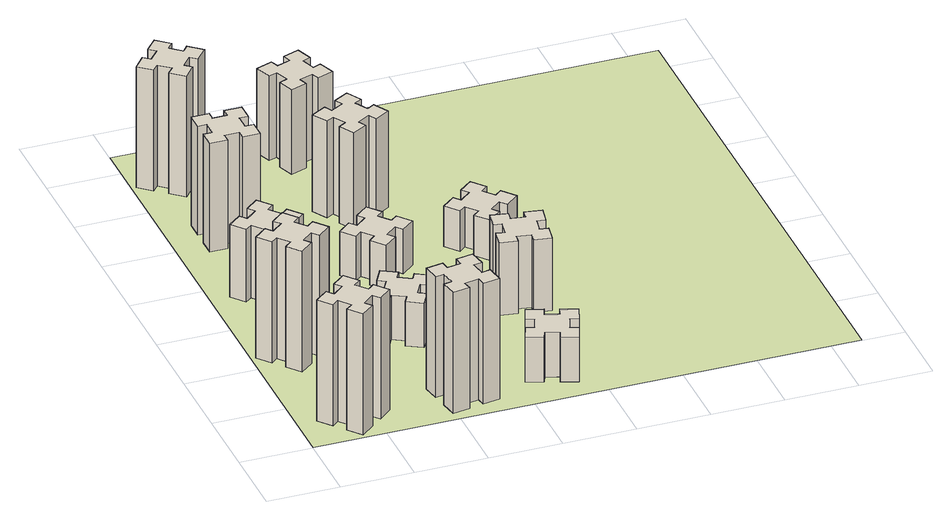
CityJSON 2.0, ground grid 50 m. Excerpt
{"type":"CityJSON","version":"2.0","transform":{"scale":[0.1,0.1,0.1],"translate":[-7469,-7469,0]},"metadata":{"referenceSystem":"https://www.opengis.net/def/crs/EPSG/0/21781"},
"CityObjects":{
"building1":{"type":"Building","attributes":{"class":"1000","function":"1000","usage":"1000","yearOfConstruction":2016,"roofType":"1000","measuredHeight":90,"storeysAboveGround":30,"storeysBelowGround":0},"geometry":[{"type":"Solid","lod":"1","boundaries":[[[[0,1,2,3,4,5,6,7,8,9,10,11,12,13,14,15,16,17,18,19]],[[17,16,20,21]],[[16,15,22,20]],[[15,14,23,22]],[[14,13,24,23]],[[13,12,25,24]],[[12,11,26,25]],[[11,10,27,26]],[[10,9,28,27]],[[9,8,29,28]],[[8,7,30,29]],[[7,6,31,30]],[[6,5,32,31]],[[5,4,33,32]],[[4,3,34,33]],[[3,2,35,34]],[[2,1,36,35]],[[1,0,37,36]],[[0,19,38,37]],[[19,18,39,38]],[[18,17,21,39]],[[24,25,26,27,28,29,30,31,32,33,34,35,36,37,38,39,21,20,22,23]]]]}]},
"building2":{"type":"Building","attributes":{"class":"1000","function":"1000","usage":"1000","yearOfConstruction":2016,"roofType":"1000","measuredHeight":90,"storeysAboveGround":30,"storeysBelowGround":0},"geometry":[{"type":"Solid","lod":"1","boundaries":[[[[40,41,42,43,44,45,46,47,48,49,50,51,52,53,54,55,56,57,58,59]],[[57,56,60,61]],[[56,55,62,60]],[[55,54,63,62]],[[54,53,64,63]],[[53,52,65,64]],[[52,51,66,65]],[[51,50,67,66]],[[50,49,68,67]],[[49,48,69,68]],[[48,47,70,69]],[[47,46,71,70]],[[46,45,72,71]],[[45,44,73,72]],[[44,43,74,73]],[[43,42,75,74]],[[42,41,76,75]],[[41,40,77,76]],[[40,59,78,77]],[[59,58,79,78]],[[58,57,61,79]],[[64,65,66,67,68,69,70,71,72,73,74,75,76,77,78,79,61,60,62,63]]]]}]},
"building3":{"type":"Building","attributes":{"class":"1000","function":"1000","usage":"1000","yearOfConstruction":2016,"roofType":"1000","measuredHeight":54,"storeysAboveGround":30,"storeysBelowGround":0},"geometry":[{"type":"Solid","lod":"1","boundaries":[[[[80,81,82,83,84,85,86,87,88,89,90,91,92,93,94,95,96,97,98,99]],[[97,96,100,101]],[[96,95,102,100]],[[95,94,103,102]],[[94,93,104,103]],[[93,92,105,104]],[[92,91,106,105]],[[91,90,107,106]],[[90,89,108,107]],[[89,88,109,108]],[[88,87,110,109]],[[87,86,111,110]],[[86,85,112,111]],[[85,84,113,112]],[[84,83,114,113]],[[83,82,115,114]],[[82,81,116,115]],[[81,80,117,116]],[[80,99,118,117]],[[99,98,119,118]],[[98,97,101,119]],[[104,105,106,107,108,109,110,111,112,113,114,115,116,117,118,119,101,100,102,103]]]]}]},
"building4":{"type":"Building","attributes":{"class":"1000","function":"1000","usage":"1000","yearOfConstruction":2016,"roofType":"1000","measuredHeight":81,"storeysAboveGround":30,"storeysBelowGround":0},"geometry":[{"type":"Solid","lod":"1","boundaries":[[[[120,121,122,123,124,125,126,127,128,129,130,131,132,133,134,135,136,137,138,139]],[[137,136,140,141]],[[136,135,142,140]],[[135,134,143,142]],[[134,133,144,143]],[[133,132,145,144]],[[132,131,146,145]],[[131,130,147,146]],[[130,129,148,147]],[[129,128,149,148]],[[128,127,150,149]],[[127,126,151,150]],[[126,125,152,151]],[[125,124,153,152]],[[124,123,154,153]],[[123,122,155,154]],[[122,121,156,155]],[[121,120,157,156]],[[120,139,158,157]],[[139,138,159,158]],[[138,137,141,159]],[[144,145,146,147,148,149,150,151,152,153,154,155,156,157,158,159,141,140,142,143]]]]}]},
"building5":{"type":"Building","attributes":{"class":"1000","function":"1000","usage":"1000","yearOfConstruction":2016,"roofType":"1000","measuredHeight":90,"storeysAboveGround":30,"storeysBelowGround":0},"geometry":[{"type":"Solid","lod":"1","boundaries":[[[[160,161,162,163,164,165,166,167,168,169,170,171,172,173,174,175,176,177,178,179]],[[177,176,180,181]],[[176,175,182,180]],[[175,174,183,182]],[[174,173,184,183]],[[173,172,185,184]],[[172,171,186,185]],[[171,170,187,186]],[[170,169,188,187]],[[169,168,189,188]],[[168,167,190,189]],[[167,166,191,190]],[[166,165,192,191]],[[165,164,193,192]],[[164,163,194,193]],[[163,162,195,194]],[[162,161,196,195]],[[161,160,197,196]],[[160,179,198,197]],[[179,178,199,198]],[[178,177,181,199]],[[184,185,186,187,188,189,190,191,192,193,194,195,196,197,198,199,181,180,182,183]]]]}]},
"building6":{"type":"Building","attributes":{"class":"1000","function":"1000","usage":"1000","yearOfConstruction":2016,"roofType":"1000","measuredHeight":90,"storeysAboveGround":30,"storeysBelowGround":0},"geometry":[{"type":"Solid","lod":"1","boundaries":[[[[200,201,202,203,204,205,206,207,208,209,210,211,212,213,214,215,216,217,218,219]],[[217,216,220,221]],[[216,215,222,220]],[[215,214,223,222]],[[214,213,224,223]],[[213,212,225,224]],[[212,211,226,225]],[[211,210,227,226]],[[210,209,228,227]],[[209,208,229,228]],[[208,207,230,229]],[[207,206,231,230]],[[206,205,232,231]],[[205,204,233,232]],[[204,203,234,233]],[[203,202,235,234]],[[202,201,236,235]],[[201,200,237,236]],[[200,219,238,237]],[[219,218,239,238]],[[218,217,221,239]],[[224,225,226,227,228,229,230,231,232,233,234,235,236,237,238,239,221,220,222,223]]]]}]},
"building7":{"type":"Building","attributes":{"class":"1000","function":"1000","usage":"1000","yearOfConstruction":2016,"roofType":"1000","measuredHeight":33,"storeysAboveGround":30,"storeysBelowGround":0},"geometry":[{"type":"Solid","lod":"1","boundaries":[[[[240,241,242,243,244,245,246,247,248,249,250,251,252,253,254,255,256,257,258,259]],[[257,256,260,261]],[[256,255,262,260]],[[255,254,263,262]],[[254,253,264,263]],[[253,252,265,264]],[[252,251,266,265]],[[251,250,267,266]],[[250,249,268,267]],[[249,248,269,268]],[[248,247,270,269]],[[247,246,271,270]],[[246,245,272,271]],[[245,244,273,272]],[[244,243,274,273]],[[243,242,275,274]],[[242,241,276,275]],[[241,240,277,276]],[[240,259,278,277]],[[259,258,279,278]],[[258,257,261,279]],[[264,265,266,267,268,269,270,271,272,273,274,275,276,277,278,279,261,260,262,263]]]]}]},
"building8":{"type":"Building","attributes":{"class":"1000","function":"1000","usage":"1000","yearOfConstruction":2016,"roofType":"1000","measuredHeight":33,"storeysAboveGround":30,"storeysBelowGround":0},"geometry":[{"type":"Solid","lod":"1","boundaries":[[[[280,281,282,283,284,285,286,287,288,289,290,291,292,293,294,295,296,297,298,299]],[[297,296,300,301]],[[296,295,302,300]],[[295,294,303,302]],[[294,293,304,303]],[[293,292,305,304]],[[292,291,306,305]],[[291,290,307,306]],[[290,289,308,307]],[[289,288,309,308]],[[288,287,310,309]],[[287,286,311,310]],[[286,285,312,311]],[[285,284,313,312]],[[284,283,314,313]],[[283,282,315,314]],[[282,281,316,315]],[[281,280,317,316]],[[280,299,318,317]],[[299,298,319,318]],[[298,297,301,319]],[[304,305,306,307,308,309,310,311,312,313,314,315,316,317,318,319,301,300,302,303]]]]}]},
"building9":{"type":"Building","attributes":{"class":"1000","function":"1000","usage":"1000","yearOfConstruction":2016,"roofType":"1000","measuredHeight":33,"storeysAboveGround":30,"storeysBelowGround":0},"geometry":[{"type":"Solid","lod":"1","boundaries":[[[[320,321,322,323,324,325,326,327,328,329,330,331,332,333,334,335,336,337,338,339]],[[337,336,340,341]],[[336,335,342,340]],[[335,334,343,342]],[[334,333,344,343]],[[333,332,345,344]],[[332,331,346,345]],[[331,330,347,346]],[[330,329,348,347]],[[329,328,349,348]],[[328,327,350,349]],[[327,326,351,350]],[[326,325,352,351]],[[325,324,353,352]],[[324,323,354,353]],[[323,322,355,354]],[[322,321,356,355]],[[321,320,357,356]],[[320,339,358,357]],[[339,338,359,358]],[[338,337,341,359]],[[344,345,346,347,348,349,350,351,352,353,354,355,356,357,358,359,341,340,342,343]]]]}]},
"building10":{"type":"Building","attributes":{"class":"1000","function":"1000","usage":"1000","yearOfConstruction":2016,"roofType":"1000","measuredHeight":72,"storeysAboveGround":30,"storeysBelowGround":0},"geometry":[{"type":"Solid","lod":"1","boundaries":[[[[360,361,362,363,364,365,366,367,368,369,370,371,372,373,374,375,376,377,378,379]],[[377,376,380,381]],[[376,375,382,380]],[[375,374,383,382]],[[374,373,384,383]],[[373,372,385,384]],[[372,371,386,385]],[[371,370,387,386]],[[370,369,388,387]],[[369,368,389,388]],[[368,367,390,389]],[[367,366,391,390]],[[366,365,392,391]],[[365,364,393,392]],[[364,363,394,393]],[[363,362,395,394]],[[362,361,396,395]],[[361,360,397,396]],[[360,379,398,397]],[[379,378,399,398]],[[378,377,381,399]],[[384,385,386,387,388,389,390,391,392,393,394,395,396,397,398,399,381,380,382,383]]]]}]},
"building11":{"type":"Building","attributes":{"class":"1000","function":"1000","usage":"1000","yearOfConstruction":2016,"roofType":"1000","measuredHeight":63,"storeysAboveGround":30,"storeysBelowGround":0},"geometry":[{"type":"Solid","lod":"1","boundaries":[[[[400,401,402,403,404,405,406,407,408,409,410,411,412,413,414,415,416,417,418,419]],[[417,416,420,421]],[[416,415,422,420]],[[415,414,423,422]],[[414,413,424,423]],[[413,412,425,424]],[[412,411,426,425]],[[411,410,427,426]],[[410,409,428,427]],[[409,408,429,428]],[[408,407,430,429]],[[407,406,431,430]],[[406,405,432,431]],[[405,404,433,432]],[[404,403,434,433]],[[403,402,435,434]],[[402,401,436,435]],[[401,400,437,436]],[[400,419,438,437]],[[419,418,439,438]],[[418,417,421,439]],[[424,425,426,427,428,429,430,431,432,433,434,435,436,437,438,439,421,420,422,423]]]]}]},
"building12":{"type":"Building","attributes":{"class":"1000","function":"1000","usage":"1000","yearOfConstruction":2016,"roofType":"1000","measuredHeight":54,"storeysAboveGround":30,"storeysBelowGround":0},"geometry":[{"type":"Solid","lod":"1","boundaries":[[[[440,441,442,443,444,445,446,447,448,449,450,451,452,453,454,455,456,457,458,459]],[[457,456,460,461]],[[456,455,462,460]],[[455,454,463,462]],[[454,453,464,463]],[[453,452,465,464]],[[452,451,466,465]],[[451,450,467,466]],[[450,449,468,467]],[[449,448,469,468]],[[448,447,470,469]],[[447,446,471,470]],[[446,445,472,471]],[[445,444,473,472]],[[444,443,474,473]],[[443,442,475,474]],[[442,441,476,475]],[[441,440,477,476]],[[440,459,478,477]],[[459,458,479,478]],[[458,457,461,479]],[[464,465,466,467,468,469,470,471,472,473,474,475,476,477,478,479,461,460,462,463]]]]}]},
"building13":{"type":"Building","attributes":{"class":"1000","function":"1000","usage":"1000","yearOfConstruction":2016,"roofType":"1000","measuredHeight":30,"storeysAboveGround":30,"storeysBelowGround":0},"geometry":[{"type":"Solid","lod":"1","boundaries":[[[[480,481,482,483,484,485,486,487,488,489,490,491,492,493,494,495,496,497,498,499]],[[497,496,500,501]],[[496,495,502,500]],[[495,494,503,502]],[[494,493,504,503]],[[493,492,505,504]],[[492,491,506,505]],[[491,490,507,506]],[[490,489,508,507]],[[489,488,509,508]],[[488,487,510,509]],[[487,486,511,510]],[[486,485,512,511]],[[485,484,513,512]],[[484,483,514,513]],[[483,482,515,514]],[[482,481,516,515]],[[481,480,517,516]],[[480,499,518,517]],[[499,498,519,518]],[[498,497,501,519]],[[504,505,506,507,508,509,510,511,512,513,514,515,516,517,518,519,501,500,502,503]]]]}]},
"landuse1":{"type":"LandUse","attributes":{"name":"plot1","function":"1010"},"geometry":[{"type":"MultiSurface","lod":"1","boundaries":[[[520,521,522,523]]]}]}
},
"vertices":[
[492,308,0],[427,384,0],[473,423,0],[396,515,0],[304,438,0],[343,392,0],[266,327,0],[228,373,0],[136,296,0],[213,204,0],[259,243,0],[323,166,0],[277,128,0],[354,36,0],[446,113,0],[408,159,0],[484,223,0],[523,177,0],[615,254,0],[538,346,0],[484,223,900],[523,177,900],[408,159,900],[446,113,900],[354,36,900],[277,128,900],[323,166,900],[259,243,900],[213,204,900],[136,296,900],[228,373,900],[266,327,900],[343,392,900],[304,438,900],[396,515,900],[473,423,900],[427,384,900],[492,308,900],[538,346,900],[615,254,900],
[392,1148,0],[327,1224,0],[373,1263,0],[296,1355,0],[204,1278,0],[243,1232,0],[166,1167,0],[128,1213,0],[36,1136,0],[113,1044,0],[159,1083,0],[223,1006,0],[177,968,0],[254,876,0],[346,953,0],[308,999,0],[384,1063,0],[423,1017,0],[515,1094,0],[438,1186,0],[384,1063,900],[423,1017,900],[308,999,900],[346,953,900],[254,876,900],[177,968,900],[223,1006,900],[159,1083,900],[113,1044,900],[36,1136,900],[128,1213,900],[166,1167,900],[243,1232,900],[204,1278,900],[296,1355,900],[373,1263,900],[327,1224,900],[392,1148,900],[438,1186,900],[515,1094,900],
[492,1888,0],[427,1964,0],[473,2003,0],[396,2095,0],[304,2018,0],[343,1972,0],[266,1907,0],[228,1953,0],[136,1876,0],[213,1784,0],[259,1823,0],[323,1746,0],[277,1708,0],[354,1616,0],[446,1693,0],[408,1739,0],[484,1803,0],[523,1757,0],[615,1834,0],[538,1926,0],[484,1803,540],[523,1757,540],[408,1739,540],[446,1693,540],[354,1616,540],[277,1708,540],[323,1746,540],[259,1823,540],[213,1784,540],[136,1876,540],[228,1953,540],[266,1907,540],[343,1972,540],[304,2018,540],[396,2095,540],[473,2003,540],[427,1964,540],[492,1888,540],[538,1926,540],[615,1834,540],
[485,2545,0],[485,2645,0],[545,2645,0],[545,2765,0],[425,2765,0],[425,2705,0],[325,2705,0],[325,2765,0],[205,2765,0],[205,2645,0],[265,2645,0],[265,2545,0],[205,2545,0],[205,2425,0],[325,2425,0],[325,2485,0],[425,2485,0],[425,2425,0],[545,2425,0],[545,2545,0],[425,2485,810],[425,2425,810],[325,2485,810],[325,2425,810],[205,2425,810],[205,2545,810],[265,2545,810],[265,2645,810],[205,2645,810],[205,2765,810],[325,2765,810],[325,2705,810],[425,2705,810],[425,2765,810],[545,2765,810],[545,2645,810],[485,2645,810],[485,2545,810],[545,2545,810],[545,2425,810],
[1085,158,0],[1184,176,0],[1194,117,0],[1312,137,0],[1291,256,0],[1232,245,0],[1215,344,0],[1274,354,0],[1253,472,0],[1135,451,0],[1145,392,0],[1047,375,0],[1037,434,0],[918,413,0],[939,295,0],[998,305,0],[1016,207,0],[957,197,0],[977,78,0],[1096,99,0],[1016,207,900],[957,197,900],[998,305,900],[939,295,900],[918,413,900],[1037,434,900],[1047,375,900],[1145,392,900],[1135,451,900],[1253,472,900],[1274,354,900],[1215,344,900],[1232,245,900],[1291,256,900],[1312,137,900],[1194,117,900],[1184,176,900],[1085,158,900],[1096,99,900],[977,78,900],
[384,3387,0],[308,3452,0],[346,3498,0],[254,3575,0],[177,3483,0],[223,3444,0],[159,3368,0],[113,3406,0],[36,3314,0],[128,3237,0],[166,3283,0],[243,3219,0],[204,3173,0],[296,3096,0],[373,3188,0],[327,3226,0],[392,3303,0],[438,3264,0],[515,3356,0],[423,3433,0],[392,3303,900],[438,3264,900],[327,3226,900],[373,3188,900],[296,3096,900],[204,3173,900],[243,3219,900],[166,3283,900],[128,3237,900],[36,3314,900],[113,3406,900],[159,3368,900],[223,3444,900],[177,3483,900],[254,3575,900],[346,3498,900],[308,3452,900],[384,3387,900],[423,3433,900],[515,3356,900],
[1086,1017,0],[1136,1104,0],[1188,1074,0],[1248,1178,0],[1144,1238,0],[1114,1186,0],[1027,1236,0],[1057,1288,0],[953,1348,0],[893,1244,0],[945,1214,0],[895,1127,0],[843,1157,0],[783,1053,0],[887,993,0],[917,1045,0],[1004,995,0],[974,943,0],[1078,883,0],[1138,987,0],[1004,995,330],[974,943,330],[917,1045,330],[887,993,330],[783,1053,330],[843,1157,330],[895,1127,330],[945,1214,330],[893,1244,330],[953,1348,330],[1057,1288,330],[1027,1236,330],[1114,1186,330],[1144,1238,330],[1248,1178,330],[1188,1074,330],[1136,1104,330],[1086,1017,330],[1138,987,330],[1078,883,330],
[1083,1972,0],[1006,1907,0],[968,1953,0],[876,1876,0],[953,1784,0],[999,1823,0],[1063,1746,0],[1017,1708,0],[1094,1616,0],[1186,1693,0],[1148,1739,0],[1224,1803,0],[1263,1757,0],[1355,1834,0],[1278,1926,0],[1232,1888,0],[1167,1964,0],[1213,2003,0],[1136,2095,0],[1044,2018,0],[1167,1964,330],[1213,2003,330],[1232,1888,330],[1278,1926,330],[1355,1834,330],[1263,1757,330],[1224,1803,330],[1148,1739,330],[1186,1693,330],[1094,1616,330],[1017,1708,330],[1063,1746,330],[999,1823,330],[953,1784,330],[876,1876,330],[968,1953,330],[1006,1907,330],[1083,1972,330],[1044,2018,330],[1136,2095,330],
[1669,460,0],[1635,366,0],[1579,387,0],[1537,274,0],[1650,233,0],[1671,289,0],[1765,255,0],[1744,199,0],[1857,157,0],[1898,270,0],[1842,291,0],[1876,385,0],[1932,364,0],[1973,477,0],[1860,518,0],[1840,462,0],[1746,496,0],[1767,552,0],[1654,593,0],[1613,480,0],[1746,496,330],[1767,552,330],[1840,462,330],[1860,518,330],[1973,477,330],[1932,364,330],[1876,385,330],[1842,291,330],[1898,270,330],[1857,157,330],[1744,199,330],[1765,255,330],[1671,289,330],[1650,233,330],[1537,274,330],[1579,387,330],[1635,366,330],[1669,460,330],[1613,480,330],[1654,593,330],
[1227,2475,0],[1314,2525,0],[1344,2473,0],[1448,2533,0],[1388,2637,0],[1336,2607,0],[1286,2694,0],[1338,2724,0],[1278,2828,0],[1174,2768,0],[1204,2716,0],[1117,2666,0],[1087,2718,0],[983,2658,0],[1043,2554,0],[1095,2584,0],[1145,2497,0],[1093,2467,0],[1153,2363,0],[1257,2423,0],[1145,2497,720],[1093,2467,720],[1095,2584,720],[1043,2554,720],[983,2658,720],[1087,2718,720],[1117,2666,720],[1204,2716,720],[1174,2768,720],[1278,2828,720],[1338,2724,720],[1286,2694,720],[1336,2607,720],[1388,2637,720],[1448,2533,720],[1344,2473,720],[1314,2525,720],[1227,2475,720],[1257,2423,720],[1153,2363,720],
[1125,3456,0],[1031,3422,0],[1010,3478,0],[897,3437,0],[939,3324,0],[995,3345,0],[1029,3251,0],[973,3230,0],[1014,3117,0],[1127,3159,0],[1106,3215,0],[1200,3249,0],[1220,3193,0],[1333,3234,0],[1292,3347,0],[1236,3326,0],[1202,3420,0],[1258,3440,0],[1217,3553,0],[1104,3512,0],[1202,3420,630],[1258,3440,630],[1236,3326,630],[1292,3347,630],[1333,3234,630],[1220,3193,630],[1200,3249,630],[1106,3215,630],[1127,3159,630],[1014,3117,630],[973,3230,630],[1029,3251,630],[995,3345,630],[939,3324,630],[897,3437,630],[1010,3478,630],[1031,3422,630],[1125,3456,630],[1104,3512,630],[1217,3553,630],
[1955,1147,0],[1972,1245,0],[2031,1235,0],[2052,1353,0],[1934,1374,0],[1924,1315,0],[1825,1332,0],[1836,1391,0],[1717,1412,0],[1697,1294,0],[1756,1284,0],[1738,1185,0],[1679,1196,0],[1658,1077,0],[1777,1057,0],[1787,1116,0],[1885,1098,0],[1875,1039,0],[1993,1018,0],[2014,1137,0],[1885,1098,540],[1875,1039,540],[1787,1116,540],[1777,1057,540],[1658,1077,540],[1679,1196,540],[1738,1185,540],[1756,1284,540],[1697,1294,540],[1717,1412,540],[1836,1391,540],[1825,1332,540],[1924,1315,540],[1934,1374,540],[2052,1353,540],[2031,1235,540],[1972,1245,540],[1955,1147,540],[2014,1137,540],[1993,1018,540],
[1972,1988,0],[1907,2064,0],[1953,2103,0],[1876,2195,0],[1784,2118,0],[1823,2072,0],[1746,2007,0],[1708,2053,0],[1616,1976,0],[1693,1884,0],[1739,1923,0],[1803,1846,0],[1757,1808,0],[1834,1716,0],[1926,1793,0],[1888,1839,0],[1964,1903,0],[2003,1857,0],[2095,1934,0],[2018,2026,0],[1964,1903,300],[2003,1857,300],[1888,1839,300],[1926,1793,300],[1834,1716,300],[1757,1808,300],[1803,1846,300],[1739,1923,300],[1693,1884,300],[1616,1976,300],[1708,2053,300],[1746,2007,300],[1823,2072,300],[1784,2118,300],[1876,2195,300],[1953,2103,300],[1907,2064,300],[1972,1988,300],[2018,2026,300],[2095,1934,300],
[5,3705,0],[3705,3705,0],[3705,5,0],[5,5,0]
]}
